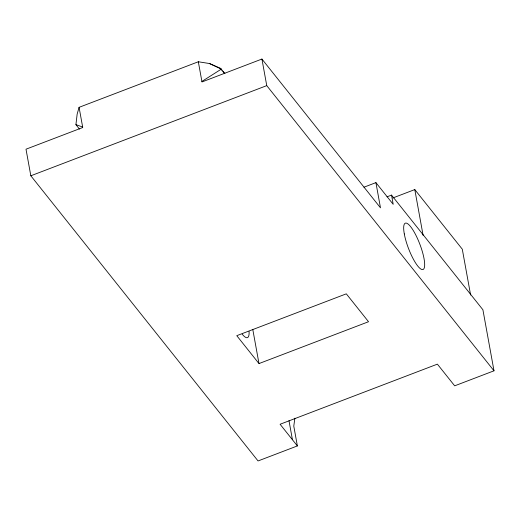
<?xml version="1.0" encoding="UTF-8"?>
<svg xmlns="http://www.w3.org/2000/svg" width="520" height="520" viewBox="0 0 520 520"><rect width="100%" height="100%" fill="white"/><g stroke="black" fill="none" stroke-linecap="round" stroke-linejoin="round"><path stroke-width="0.78" d="M79.463 129.109L75.927 124.67L77.155 114.101L79.079 107.335L198.322 61.763L209.489 63.531L220.376 68.289L224.874 73.541M294.873 418.171L293.787 426.114L297.375 445.933L258.057 460.954L30.829 175.786L26 149.201L82.745 127.517L79.079 107.335M201.897 81.458L221.338 69.102L209.489 63.531M363.961 187.213L375.915 182.618L393.204 204.328L391.528 195.097L387.017 196.82M375.915 182.618L380.484 207.838L261.924 59.046L201.988 81.952L198.322 61.763M30.829 175.786L266.753 85.631L494 370.806L454.675 385.834L437.385 364.143L280.092 424.255L297.375 445.933M392.795 197.983L414.791 189.579L462.287 249.184L470.613 295.022M258.986 363.578L368.537 321.724L346.307 293.833L236.769 335.679L258.986 363.578L252.792 329.498M75.927 124.67L82.654 127.023M391.528 195.097L482.904 309.771L494 370.806M220.376 68.289L221.891 70.194M222.905 71.461L224.425 73.366M414.791 189.579L423.118 235.417M261.924 59.046L266.753 85.631M288.997 420.713L292.442 439.745M249.08 331.533A24.804 6.052 69.1 0 1 242.197 334.159M404.3 233.935A24.804 6.058 69.1 0 0 422.221 269.581A24.804 6.058 69.1 0 0 416.019 235.469A24.804 6.058 69.1 0 0 404.3 233.935"/></g></svg>
